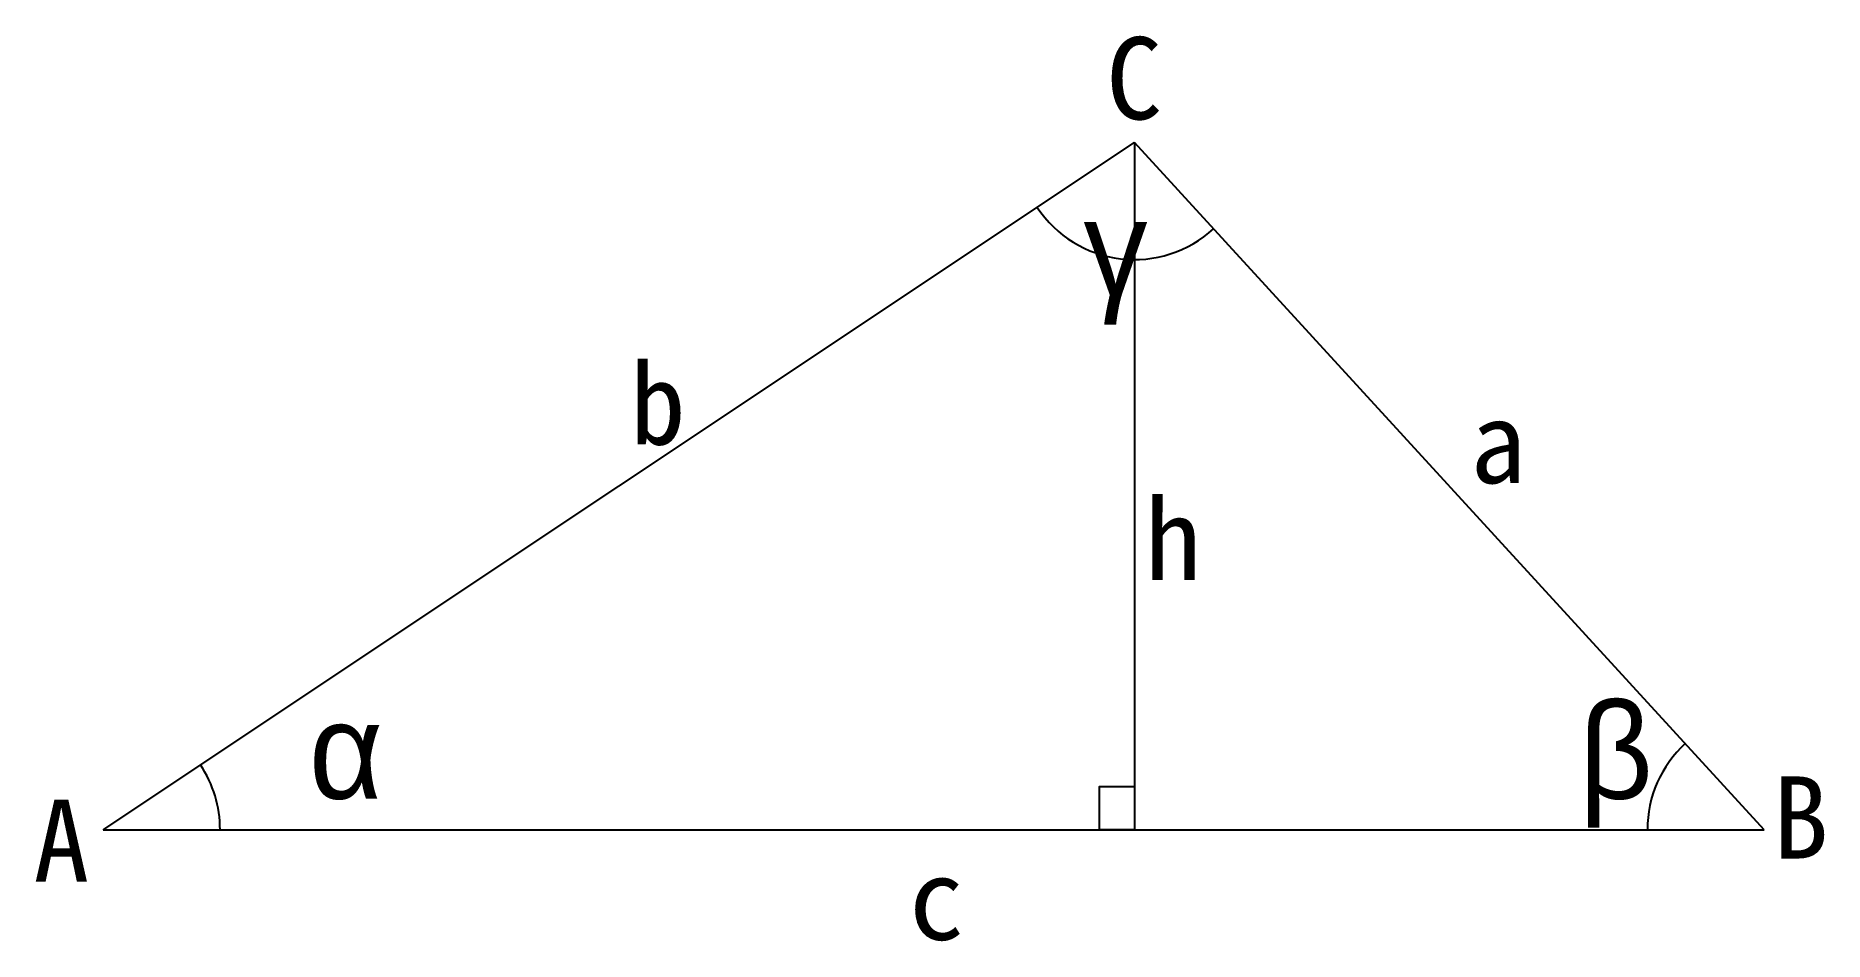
# Model space of a CAD drawing. Header units: millimetres. Extents: x 1609 to 1936, y 1068 to 1233.
import ezdxf

# ---------------------------------------------------------------- set-up
doc = ezdxf.new("R2010")
doc.units = ezdxf.units.MM
doc.styles.add('w', font='', dxfattribs={"height": 5})
doc.styles.get('w').set_extended_font_data('SimSun')

msp = doc.modelspace()

# ---------------------------------------------------------------- linework, layer by layer
for p, q in [((1621.49, 1088.38), (1809.79, 1213.78)), ((1924.77, 1088.38), (1809.79, 1213.78)), ((1809.79, 1213.78), (1809.79, 1088.38)), ((1621.49, 1088.38), (1924.77, 1088.38))]:
    msp.add_line(p, q)
msp.add_lwpolyline([(1809.79, 1088.38), (1803.38, 1088.38), (1803.38, 1096.27), (1809.79, 1096.27)], close=True)
for centre, start, end in [((1809.79, 1213.78), 213.6627, 312.5172), ((1924.77, 1088.38), 132.5172, 180), ((1621.49, 1088.38), 0, 33.6627)]:
    msp.add_arc(centre, 21.34, start, end)

# ---------------------------------------------------------------- texts
at = {"char_height": 15, "width": 22.5759, "attachment_point": 1, "style": 'w'}
for s, insert in [('C', (1804.61, 1233.04)), ('{\\f·ÂËÎ|b0|i0|c134|p0;\\H1.167x;γ}', (1800.47, 1203.35)), ('b', (1717.64, 1173.7)), ('a', (1871.08, 1166.64)), ('h', (1811.69, 1148.98)), ('{\\f·ÂËÎ|b0|i0|c134|p0;\\H1.167x;β}', (1890.98, 1111.53)), ('{\\f·ÂËÎ|b0|i0|c134|p0;\\H1.167x;α}', (1659.05, 1111.53)), ('B', (1926.33, 1098.11)), ('A', (1608.75, 1093.88)), ('c', (1768.55, 1083.29))]:
    msp.add_mtext(s, dxfattribs=dict(at, insert=insert))

doc.saveas('drawing.dxf')
